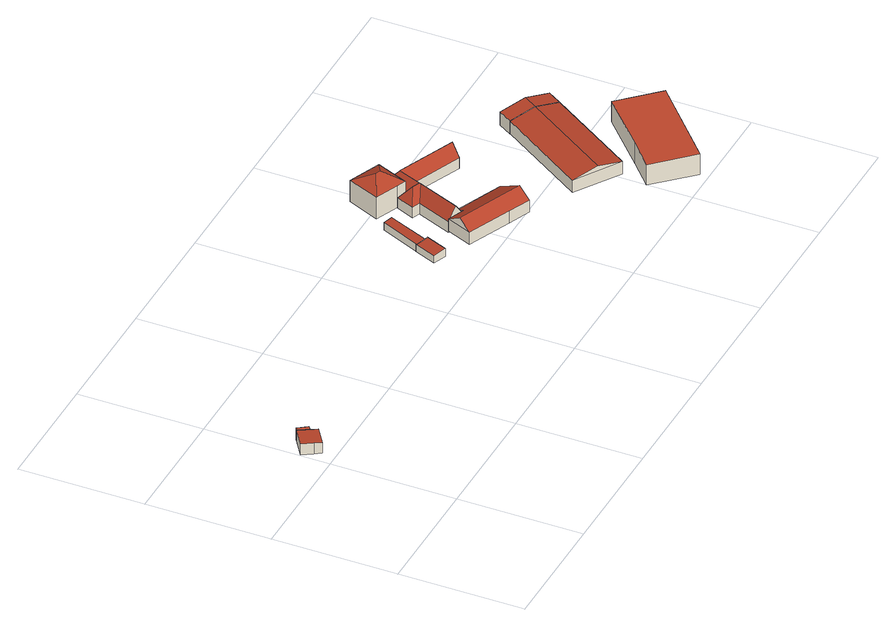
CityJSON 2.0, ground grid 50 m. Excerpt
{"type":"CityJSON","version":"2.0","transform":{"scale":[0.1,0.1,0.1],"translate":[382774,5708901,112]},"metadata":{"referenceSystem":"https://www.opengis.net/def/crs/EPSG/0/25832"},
"CityObjects":{
"building1":{"type":"Building","attributes":{"Gemeindeschluessel":"05913000","Geometrietyp2DReferenz":"3000","function":"31001_2700","roofType":"2100","measuredHeight":4.97},"address":[{"country":"Germany","locality":"Dortmund","thoroughfareNumber":"13","thoroughfareName":"Holter Weg"}],"geometry":[{"type":"Solid","lod":"2","boundaries":[[[[0,1,2,3]],[[4,5,1,0]],[[6,7,5,4]],[[8,9,7,6]],[[10,11,9,8]],[[3,2,11,10]],[[8,6,4,0,3,10]],[[1,5,7,9,11,2]]]],"semantics":{"surfaces":[{"type":"WallSurface"},{"type":"RoofSurface"},{"type":"GroundSurface"}],"values":[[0,0,0,0,0,0,1,2]]}}]},
"building2":{"type":"Building","attributes":{"Gemeindeschluessel":"05913000","Geometrietyp2DReferenz":"3000","function":"31001_2700","roofType":"1000","measuredHeight":4.86},"geometry":[{"type":"Solid","lod":"2","boundaries":[[[[12,13,14,15]],[[16,17,13,12]],[[18,19,17,16]],[[15,14,19,18]],[[16,12,15,18]],[[13,17,19,14]]]],"semantics":{"surfaces":[{"type":"WallSurface"},{"type":"RoofSurface"},{"type":"GroundSurface"}],"values":[[0,0,0,0,1,2]]}}]},
"building3":{"type":"Building","attributes":{"Gemeindeschluessel":"05913000","Geometrietyp2DReferenz":"3000","function":"31001_2700","roofType":"2100","measuredHeight":3.64,"storeysAboveGround":1},"geometry":[{"type":"Solid","lod":"2","boundaries":[[[[20,21,22,23]],[[24,25,21,20]],[[26,27,25,24]],[[28,29,27,26]],[[30,31,29,28]],[[23,22,31,30]],[[28,26,24,20,23,30]],[[21,25,27,29,31,22]]]],"semantics":{"surfaces":[{"type":"WallSurface"},{"type":"RoofSurface"},{"type":"GroundSurface"}],"values":[[0,0,0,0,0,0,1,2]]}}]},
"building4":{"type":"Building","attributes":{"Gemeindeschluessel":"05913000","Geometrietyp2DReferenz":"3000","function":"31001_2700","roofType":"2100","measuredHeight":3.84,"storeysAboveGround":1},"geometry":[{"type":"Solid","lod":"2","boundaries":[[[[32,33,34,35]],[[36,37,33,32]],[[24,38,37,36]],[[35,34,38,24]],[[36,32,35,24]],[[33,37,38,34]]]],"semantics":{"surfaces":[{"type":"WallSurface"},{"type":"RoofSurface"},{"type":"GroundSurface"}],"values":[[0,0,0,0,1,2]]}}]},
"building5":{"type":"Building","attributes":{"Gemeindeschluessel":"05913000","Geometrietyp2DReferenz":"3000","function":"31001_2700","roofType":"5000","measuredHeight":9.01,"storeysAboveGround":2},"geometry":[{"type":"Solid","lod":"2","boundaries":[[[[39,40,41,42]],[[43,44,40,39]],[[45,46,44,43]],[[47,48,46,45]],[[49,50,48,47]],[[51,52,50,49]],[[53,54,52,51]],[[42,41,54,53]],[[45,43,39,55,56,47]],[[51,49,56,55,42,53]],[[42,55,39]],[[47,56,49]],[[40,44,46,48,50,52,54,41]]]],"semantics":{"surfaces":[{"type":"WallSurface"},{"type":"RoofSurface"},{"type":"GroundSurface"}],"values":[[0,0,0,0,0,0,0,0,1,1,0,0,2]]}}]},
"building6":{"type":"Building","attributes":{"Gemeindeschluessel":"05913000","Geometrietyp2DReferenz":"3000","function":"31001_1100","roofType":"5000","measuredHeight":13.25,"storeysAboveGround":2},"address":[{"country":"Germany","locality":"Dortmund","thoroughfareNumber":"11","thoroughfareName":"Holter Weg"}],"geometry":[{"type":"Solid","lod":"2","boundaries":[[[[57,58,59,60]],[[61,62,58,57]],[[63,64,62,61]],[[65,66,64,63]],[[67,68,66,65]],[[69,70,68,67]],[[60,59,70,69]],[[63,61,71,65]],[[57,60,72,71,61]],[[69,72,60]],[[67,65,71,72,69]],[[58,62,64,66,68,70,59]]]],"semantics":{"surfaces":[{"type":"WallSurface"},{"type":"RoofSurface"},{"type":"GroundSurface"}],"values":[[0,0,0,0,0,0,0,1,1,1,1,2]]}}]},
"building7":{"type":"Building","attributes":{"Gemeindeschluessel":"05913000","Geometrietyp2DReferenz":"3000","function":"31001_2700","roofType":"5000","measuredHeight":9.97,"storeysAboveGround":1},"geometry":[{"type":"Solid","lod":"2","boundaries":[[[[73,74,75,76]],[[77,78,74,73]],[[79,80,78,77]],[[81,82,80,79]],[[83,84,82,81]],[[85,86,84,83]],[[87,88,86,85]],[[89,90,88,87]],[[91,92,90,89]],[[93,94,92,91]],[[76,75,94,93]],[[89,95,96]],[[96,97,98]],[[89,96,98]],[[91,89,98]],[[91,98,99]],[[99,93,91]],[[100,95,89,87,101]],[[87,85,101]],[[101,85,83,100]],[[95,100,83,81,96]],[[97,96,81,79,102]],[[79,77,102]],[[97,102,77,73,98]],[[98,73,76,99]],[[76,93,99]],[[74,78,80,82,84,86,88,90,92,94,75]]]],"semantics":{"surfaces":[{"type":"WallSurface"},{"type":"RoofSurface"},{"type":"GroundSurface"}],"values":[[0,0,0,0,0,0,0,0,0,0,0,1,1,1,1,1,1,1,0,1,1,1,1,1,1,0,2]]}}]},
"building8":{"type":"Building","attributes":{"Gemeindeschluessel":"05913000","Geometrietyp2DReferenz":"3000","function":"31001_2728","roofType":"3100","measuredHeight":7.72,"storeysAboveGround":1},"geometry":[{"type":"Solid","lod":"2","boundaries":[[[[103,104,105,106]],[[107,108,104,103]],[[109,110,108,107]],[[106,105,110,109]],[[103,111,107]],[[109,112,106]],[[106,112,111,103]],[[107,111,112,109]],[[104,108,110,105]]]],"semantics":{"surfaces":[{"type":"WallSurface"},{"type":"RoofSurface"},{"type":"GroundSurface"}],"values":[[0,0,0,0,0,0,1,1,2]]}}]},
"building9":{"type":"Building","attributes":{"Gemeindeschluessel":"05913000","Geometrietyp2DReferenz":"3000","function":"51006_9999","roofType":"1000","measuredHeight":9},"geometry":[{"type":"Solid","lod":"2","boundaries":[[[[113,114,115,116]],[[117,118,114,113]],[[119,120,118,117]],[[121,122,120,119]],[[116,115,122,121]],[[119,117,113,116,121]],[[114,118,120,122,115]]]],"semantics":{"surfaces":[{"type":"WallSurface"},{"type":"RoofSurface"},{"type":"GroundSurface"}],"values":[[0,0,0,0,0,1,2]]}}]},
"building10":{"type":"Building","attributes":{"name":"Reiterverein Dortmund West e.V.","Gemeindeschluessel":"05913000","Geometrietyp2DReferenz":"3000","function":"31001_3062","roofType":"3100","measuredHeight":8.02,"storeysAboveGround":1},"address":[{"country":"Germany","locality":"Dortmund","thoroughfareNumber":"8","thoroughfareName":"Holter Weg"}],"geometry":[{"type":"Solid","lod":"2","boundaries":[[[[123,124,125,103]],[[126,127,124,123]],[[107,128,127,126]],[[103,125,128,107]],[[123,129,126]],[[107,130,103]],[[103,130,129,123]],[[126,129,130,107]],[[124,127,128,125]]]],"semantics":{"surfaces":[{"type":"WallSurface"},{"type":"RoofSurface"},{"type":"GroundSurface"}],"values":[[0,0,0,0,0,0,1,1,2]]}}]}
},
"vertices":[
[4,620,51],[4,620,2],[32,579,2],[32,579,49],[74,668,51],[74,668,2],[101,628,49],[101,628,2],[119,602,47],[119,602,2],[49,554,47],[49,554,2],
[87,677,50],[87,677,1],[74,668,1],[74,668,50],[115,638,50],[115,638,1],[101,628,50],[101,628,1],
[1229,733,82],[1229,733,52],[1194,646,52],[1194,646,82],[1233,731,82],[1233,731,52],[1269,716,87],[1269,716,52],[1280,712,88],[1280,712,52],[1245,625,88],[1245,625,52],
[1337,880,86],[1337,880,48],[1302,895,48],[1302,895,82],[1269,716,86],[1269,716,48],[1233,731,48],
[1392,682,104],[1392,682,50],[1349,578,50],[1349,578,104],[1461,654,104],[1461,654,50],[1477,693,80],[1477,693,50],[1677,611,80],[1677,611,50],[1617,466,103],[1617,466,50],[1528,503,103],[1528,503,50],[1528,504,104],[1528,504,50],[1369,626,140],[1638,516,140],
[1506,1035,143],[1506,1035,48],[1406,1077,48],[1406,1077,143],[1536,1023,143],[1536,1023,48],[1521,988,143],[1521,988,48],[1482,893,143],[1482,893,48],[1447,908,143],[1447,908,48],[1352,947,143],[1352,947,48],[1457,979,181],[1437,988,181],
[1449,822,90],[1449,822,44],[1392,682,44],[1392,682,90],[1417,835,90],[1417,835,44],[1447,908,90],[1447,908,44],[1482,893,90],[1482,893,44],[1521,988,90],[1521,988,44],[1786,878,90],[1786,878,44],[1758,809,90],[1758,809,44],[1558,890,90],[1558,890,44],[1477,693,90],[1477,693,44],[1461,654,90],[1461,654,44],[1538,937,138],[1501,846,139],[1497,844,143],[1498,842,141],[1427,668,141],[1542,938,142],[1772,843,141],[1468,856,143],
[2034,737,92],[2034,737,37],[1805,383,37],[1805,383,92],[2210,624,93],[2210,624,37],[1982,269,92],[1982,269,37],[2123,680,114],[1895,326,114],
[2026,241,153],[2026,241,63],[1925,148,63],[1925,148,153],[2220,423,153],[2220,423,63],[2361,275,153],[2361,275,63],[2065,1,153],[2065,1,63],
[2069,793,92],[2069,793,34],[2034,737,34],[2246,679,93],[2246,679,34],[2210,624,34],[2159,735,114],[2123,679,114]
]}
